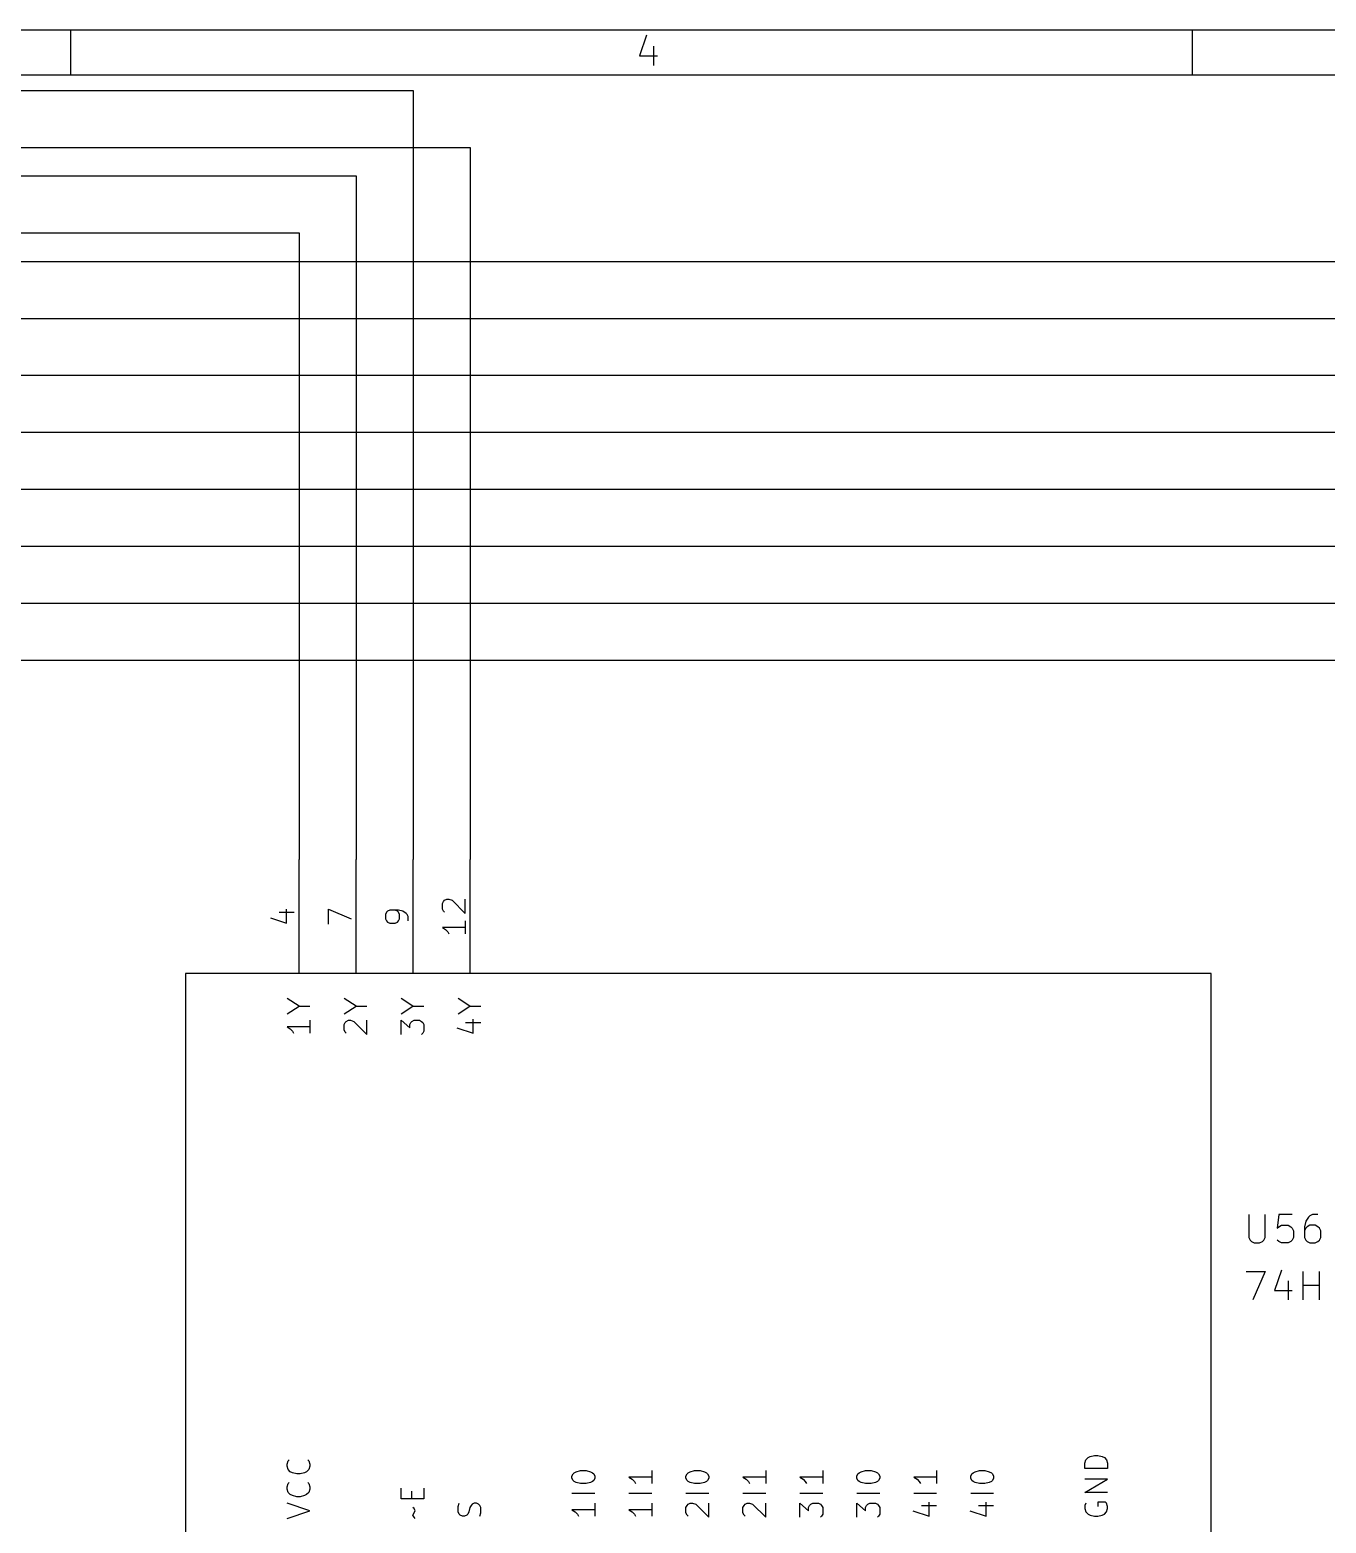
# Model space of a CAD drawing. Extents: x 0.4 to 16.1, y -11.3 to -0.4.
# Drawn here: x 6.227 to 8.502, y -3.014 to -0.394 of the extents above; entities that cross this region are included whole.
import ezdxf

# ---------------------------------------------------------------- set-up
doc = ezdxf.new("R2010")
doc.units = 0
doc.header["$MEASUREMENT"] = 0
for name, color, linetype in [('CYAN2', 4, 'CONTINUOUS'), ('GREEN3', 91, 'CONTINUOUS'), ('LYELLOW', 51, 'CONTINUOUS'), ('RED2', 1, 'CONTINUOUS'), ('RED3', 11, 'CONTINUOUS')]:
    doc.layers.add(name, color=color, linetype=linetype)

msp = doc.modelspace()

# ---------------------------------------------------------------- linework, layer by layer
at = {"layer": 'CYAN2', "linetype": 'CONTINUOUS'}
for p, q in [((6.6995, -2.1071), (6.6785, -2.0938)), ((6.6995, -2.1071), (6.6785, -2.0938)), ((6.7995, -2.1071), (6.7785, -2.0938)), ((6.7995, -2.1071), (6.7785, -2.0938)), ((6.8995, -2.1071), (6.8785, -2.0938)), ((6.8995, -2.1071), (6.8785, -2.0938)), ((6.9995, -2.1071), (6.9785, -2.0938)), ((6.9995, -2.1071), (6.9785, -2.0938)), ((6.6785, -2.1205), (6.6995, -2.1071)), ((6.6785, -2.1205), (6.6995, -2.1071)), ((6.6995, -2.1071), (6.7185, -2.1071)), ((6.6995, -2.1071), (6.7185, -2.1071)), ((6.7785, -2.1205), (6.7995, -2.1071)), ((6.7785, -2.1205), (6.7995, -2.1071)), ((6.7995, -2.1071), (6.8185, -2.1071)), ((6.7995, -2.1071), (6.8185, -2.1071)), ((6.8785, -2.1205), (6.8995, -2.1071)), ((6.8785, -2.1205), (6.8995, -2.1071)), ((6.8995, -2.1071), (6.9185, -2.1071)), ((6.8995, -2.1071), (6.9185, -2.1071)), ((6.9785, -2.1205), (6.9995, -2.1071)), ((6.9785, -2.1205), (6.9995, -2.1071)), ((6.9995, -2.1071), (7.0185, -2.1071)), ((6.9995, -2.1071), (7.0185, -2.1071)), ((6.7185, -2.1433), (6.6785, -2.1433)), ((6.6785, -2.1433), (6.6842, -2.1471)), ((6.7185, -2.1433), (6.6785, -2.1433)), ((6.6785, -2.1433), (6.6842, -2.1471)), ((6.6842, -2.1471), (6.688, -2.151)), ((6.6842, -2.1471), (6.688, -2.151)), ((6.7185, -2.1319), (6.7185, -2.1548)), ((6.7185, -2.1319), (6.7185, -2.1548)), ((6.7785, -2.1395), (6.7804, -2.1357)), ((6.7785, -2.1395), (6.7804, -2.1357)), ((6.7785, -2.149), (6.7785, -2.1395)), ((6.7785, -2.149), (6.7785, -2.1395)), ((6.7804, -2.1529), (6.7785, -2.149)), ((6.7804, -2.1529), (6.7785, -2.149)), ((6.7804, -2.1357), (6.7823, -2.1338)), ((6.7804, -2.1357), (6.7823, -2.1338)), ((6.7823, -2.1338), (6.7861, -2.1319)), ((6.7823, -2.1338), (6.7861, -2.1319)), ((6.7861, -2.1319), (6.7899, -2.1319)), ((6.7861, -2.1319), (6.7899, -2.1319)), ((6.7899, -2.1319), (6.7956, -2.1338)), ((6.7899, -2.1319), (6.7956, -2.1338)), ((6.7956, -2.1338), (6.8185, -2.1567)), ((6.7956, -2.1338), (6.8185, -2.1567)), ((6.8185, -2.1567), (6.8185, -2.1319)), ((6.8185, -2.1567), (6.8185, -2.1319)), ((6.8785, -2.1567), (6.8785, -2.1319)), ((6.8785, -2.1319), (6.8937, -2.1452)), ((6.8785, -2.1567), (6.8785, -2.1319)), ((6.8785, -2.1319), (6.8937, -2.1452)), ((6.8937, -2.1395), (6.8956, -2.1357)), ((6.8937, -2.1395), (6.8956, -2.1357)), ((6.8937, -2.1452), (6.8937, -2.1395)), ((6.8937, -2.1452), (6.8937, -2.1395)), ((6.8956, -2.1357), (6.8976, -2.1338)), ((6.8956, -2.1357), (6.8976, -2.1338)), ((6.8976, -2.1338), (6.9014, -2.1319)), ((6.8976, -2.1338), (6.9014, -2.1319)), ((6.9014, -2.1319), (6.9109, -2.1319)), ((6.9014, -2.1319), (6.9109, -2.1319)), ((6.9109, -2.1319), (6.9147, -2.1338)), ((6.9109, -2.1319), (6.9147, -2.1338)), ((6.9147, -2.1338), (6.9166, -2.1357)), ((6.9147, -2.1338), (6.9166, -2.1357)), ((6.9166, -2.1357), (6.9185, -2.1395)), ((6.9166, -2.1357), (6.9185, -2.1395)), ((6.9185, -2.1395), (6.9185, -2.151)), ((6.9185, -2.1395), (6.9185, -2.151)), ((6.9766, -2.1452), (7.0052, -2.1548)), ((6.9766, -2.1452), (7.0052, -2.1548)), ((6.9918, -2.1357), (7.0185, -2.1357)), ((6.9918, -2.1357), (7.0185, -2.1357)), ((7.0052, -2.1548), (7.0052, -2.13)), ((7.0052, -2.1548), (7.0052, -2.13)), ((6.688, -2.151), (6.6899, -2.1548)), ((6.688, -2.151), (6.6899, -2.1548)), ((6.7823, -2.1548), (6.7804, -2.1529)), ((6.7823, -2.1548), (6.7804, -2.1529)), ((6.9166, -2.1548), (6.9147, -2.1567)), ((6.9166, -2.1548), (6.9147, -2.1567)), ((6.9185, -2.151), (6.9166, -2.1548)), ((6.9185, -2.151), (6.9166, -2.1548)), ((8.3663, -2.4728), (8.3663, -2.5133)), ((8.3663, -2.4728), (8.3663, -2.5133)), ((8.3949, -2.5133), (8.3949, -2.4728)), ((8.3949, -2.5133), (8.3949, -2.4728)), ((8.4187, -2.4728), (8.4163, -2.4966)), ((8.4187, -2.4728), (8.4163, -2.4966)), ((8.4425, -2.4728), (8.4187, -2.4728)), ((8.4425, -2.4728), (8.4187, -2.4728)), ((8.4663, -2.4847), (8.4639, -2.4942)), ((8.4663, -2.4847), (8.4639, -2.4942)), ((8.471, -2.4776), (8.4663, -2.4847)), ((8.471, -2.4776), (8.4663, -2.4847)), ((8.4734, -2.4752), (8.471, -2.4776)), ((8.4734, -2.4752), (8.471, -2.4776)), ((8.4782, -2.4728), (8.4734, -2.4752)), ((8.4782, -2.4728), (8.4734, -2.4752)), ((8.4877, -2.4728), (8.4782, -2.4728)), ((8.4877, -2.4728), (8.4782, -2.4728)), ((8.3663, -2.5133), (8.3687, -2.518)), ((8.3663, -2.5133), (8.3687, -2.518)), ((8.3925, -2.518), (8.3949, -2.5133)), ((8.3925, -2.518), (8.3949, -2.5133)), ((8.4163, -2.4966), (8.4187, -2.4942)), ((8.4163, -2.4966), (8.4187, -2.4942)), ((8.4187, -2.4942), (8.4234, -2.4918)), ((8.4187, -2.4942), (8.4234, -2.4918)), ((8.4234, -2.4918), (8.4353, -2.4918)), ((8.4234, -2.4918), (8.4353, -2.4918)), ((8.4353, -2.4918), (8.4401, -2.4942)), ((8.4353, -2.4918), (8.4401, -2.4942)), ((8.4401, -2.4942), (8.4425, -2.4966)), ((8.4401, -2.4942), (8.4425, -2.4966)), ((8.4425, -2.4966), (8.4449, -2.5014)), ((8.4425, -2.4966), (8.4449, -2.5014)), ((8.4449, -2.5133), (8.4425, -2.518)), ((8.4449, -2.5133), (8.4425, -2.518)), ((8.4449, -2.5014), (8.4449, -2.5133)), ((8.4449, -2.5014), (8.4449, -2.5133)), ((8.4639, -2.4942), (8.4639, -2.5133)), ((8.4639, -2.4942), (8.4639, -2.5133)), ((8.4663, -2.4966), (8.4639, -2.5014)), ((8.4663, -2.4966), (8.4639, -2.5014)), ((8.4639, -2.5133), (8.4663, -2.518)), ((8.4639, -2.5133), (8.4663, -2.518)), ((8.4687, -2.4942), (8.4663, -2.4966)), ((8.4687, -2.4942), (8.4663, -2.4966)), ((8.4734, -2.4918), (8.4687, -2.4942)), ((8.4734, -2.4918), (8.4687, -2.4942)), ((8.4829, -2.4918), (8.4734, -2.4918)), ((8.4829, -2.4918), (8.4734, -2.4918)), ((8.4877, -2.4942), (8.4829, -2.4918)), ((8.4877, -2.4942), (8.4829, -2.4918)), ((8.4901, -2.4966), (8.4877, -2.4942)), ((8.4901, -2.4966), (8.4877, -2.4942)), ((8.4925, -2.5014), (8.4901, -2.4966)), ((8.4925, -2.5014), (8.4901, -2.4966)), ((8.4901, -2.518), (8.4925, -2.5133)), ((8.4901, -2.518), (8.4925, -2.5133)), ((8.4925, -2.5133), (8.4925, -2.5014)), ((8.4925, -2.5133), (8.4925, -2.5014)), ((8.3687, -2.518), (8.371, -2.5204)), ((8.3687, -2.518), (8.371, -2.5204)), ((8.371, -2.5204), (8.3758, -2.5228)), ((8.371, -2.5204), (8.3758, -2.5228)), ((8.3758, -2.5228), (8.3853, -2.5228)), ((8.3758, -2.5228), (8.3853, -2.5228)), ((8.3853, -2.5228), (8.3901, -2.5204)), ((8.3853, -2.5228), (8.3901, -2.5204)), ((8.3901, -2.5204), (8.3925, -2.518)), ((8.3901, -2.5204), (8.3925, -2.518)), ((8.4187, -2.5204), (8.4163, -2.518)), ((8.4187, -2.5204), (8.4163, -2.518)), ((8.4234, -2.5228), (8.4187, -2.5204)), ((8.4234, -2.5228), (8.4187, -2.5204)), ((8.4353, -2.5228), (8.4234, -2.5228)), ((8.4353, -2.5228), (8.4234, -2.5228)), ((8.4401, -2.5204), (8.4353, -2.5228)), ((8.4401, -2.5204), (8.4353, -2.5228)), ((8.4425, -2.518), (8.4401, -2.5204)), ((8.4425, -2.518), (8.4401, -2.5204)), ((8.4663, -2.518), (8.4687, -2.5204)), ((8.4663, -2.518), (8.4687, -2.5204)), ((8.4687, -2.5204), (8.4734, -2.5228)), ((8.4687, -2.5204), (8.4734, -2.5228)), ((8.4734, -2.5228), (8.4829, -2.5228)), ((8.4734, -2.5228), (8.4829, -2.5228)), ((8.4829, -2.5228), (8.4877, -2.5204)), ((8.4829, -2.5228), (8.4877, -2.5204)), ((8.4877, -2.5204), (8.4901, -2.518)), ((8.4877, -2.5204), (8.4901, -2.518)), ((8.3615, -2.5728), (8.3949, -2.5728)), ((8.3615, -2.5728), (8.3949, -2.5728)), ((8.3949, -2.5728), (8.3734, -2.6228)), ((8.3949, -2.5728), (8.3734, -2.6228)), ((8.4234, -2.5704), (8.4115, -2.6061)), ((8.4234, -2.5704), (8.4115, -2.6061)), ((8.4353, -2.5895), (8.4353, -2.6228)), ((8.4353, -2.5895), (8.4353, -2.6228)), ((8.4615, -2.6228), (8.4615, -2.5728)), ((8.4615, -2.6228), (8.4615, -2.5728)), ((8.4901, -2.6228), (8.4901, -2.5728)), ((8.4901, -2.6228), (8.4901, -2.5728)), ((8.4115, -2.6061), (8.4425, -2.6061)), ((8.4115, -2.6061), (8.4425, -2.6061)), ((8.4615, -2.5966), (8.4901, -2.5966)), ((8.4615, -2.5966), (8.4901, -2.5966)), ((6.6785, -2.9109), (6.6804, -2.9052)), ((6.6785, -2.9109), (6.6804, -2.9052)), ((6.6804, -2.9052), (6.6823, -2.9033)), ((6.6804, -2.9052), (6.6823, -2.9033)), ((6.7147, -2.9033), (6.7166, -2.9052)), ((6.7147, -2.9033), (6.7166, -2.9052)), ((6.7166, -2.9052), (6.7185, -2.9109)), ((6.7166, -2.9052), (6.7185, -2.9109)), ((8.0785, -2.909), (8.0804, -2.9033)), ((8.0785, -2.909), (8.0804, -2.9033)), ((8.0785, -2.9186), (8.0785, -2.909)), ((8.0785, -2.9186), (8.0785, -2.909)), ((8.0804, -2.9033), (8.0842, -2.8995)), ((8.0804, -2.9033), (8.0842, -2.8995)), ((8.0842, -2.8995), (8.088, -2.8976)), ((8.0842, -2.8995), (8.088, -2.8976)), ((8.088, -2.8976), (8.0956, -2.8957)), ((8.088, -2.8976), (8.0956, -2.8957)), ((8.0956, -2.8957), (8.1014, -2.8957)), ((8.0956, -2.8957), (8.1014, -2.8957)), ((8.1014, -2.8957), (8.109, -2.8976)), ((8.1014, -2.8957), (8.109, -2.8976)), ((8.109, -2.8976), (8.1128, -2.8995)), ((8.109, -2.8976), (8.1128, -2.8995)), ((8.1128, -2.8995), (8.1166, -2.9033)), ((8.1128, -2.8995), (8.1166, -2.9033)), ((8.1166, -2.9033), (8.1185, -2.909)), ((8.1166, -2.9033), (8.1185, -2.909)), ((8.1185, -2.909), (8.1185, -2.9186)), ((8.1185, -2.909), (8.1185, -2.9186)), ((6.6785, -2.9148), (6.6785, -2.9109)), ((6.6785, -2.9148), (6.6785, -2.9109)), ((6.6804, -2.9205), (6.6785, -2.9148)), ((6.6804, -2.9205), (6.6785, -2.9148)), ((6.6842, -2.9243), (6.6804, -2.9205)), ((6.6842, -2.9243), (6.6804, -2.9205)), ((6.688, -2.9262), (6.6842, -2.9243)), ((6.688, -2.9262), (6.6842, -2.9243)), ((6.6956, -2.9281), (6.688, -2.9262)), ((6.6956, -2.9281), (6.688, -2.9262)), ((6.7014, -2.9281), (6.6956, -2.9281)), ((6.7014, -2.9281), (6.6956, -2.9281)), ((6.709, -2.9262), (6.7014, -2.9281)), ((6.709, -2.9262), (6.7014, -2.9281)), ((6.7128, -2.9243), (6.709, -2.9262)), ((6.7128, -2.9243), (6.709, -2.9262)), ((6.7166, -2.9205), (6.7128, -2.9243)), ((6.7166, -2.9205), (6.7128, -2.9243)), ((6.7185, -2.9148), (6.7166, -2.9205)), ((6.7185, -2.9148), (6.7166, -2.9205)), ((6.7185, -2.9109), (6.7185, -2.9148)), ((6.7185, -2.9109), (6.7185, -2.9148)), ((7.1785, -2.9319), (7.1804, -2.9281)), ((7.1785, -2.9319), (7.1804, -2.9281)), ((7.1785, -2.9357), (7.1785, -2.9319)), ((7.1785, -2.9357), (7.1785, -2.9319)), ((7.1804, -2.9281), (7.1823, -2.9262)), ((7.1804, -2.9281), (7.1823, -2.9262)), ((7.1823, -2.9262), (7.1861, -2.9243)), ((7.1823, -2.9262), (7.1861, -2.9243)), ((7.1861, -2.9243), (7.1937, -2.9224)), ((7.1861, -2.9243), (7.1937, -2.9224)), ((7.1937, -2.9224), (7.2033, -2.9224)), ((7.1937, -2.9224), (7.2033, -2.9224)), ((7.2033, -2.9224), (7.2109, -2.9243)), ((7.2033, -2.9224), (7.2109, -2.9243)), ((7.2109, -2.9243), (7.2147, -2.9262)), ((7.2109, -2.9243), (7.2147, -2.9262)), ((7.2147, -2.9262), (7.2166, -2.9281)), ((7.2147, -2.9262), (7.2166, -2.9281)), ((7.2166, -2.9281), (7.2185, -2.9319)), ((7.2166, -2.9281), (7.2185, -2.9319)), ((7.2185, -2.9319), (7.2185, -2.9357)), ((7.2185, -2.9319), (7.2185, -2.9357)), ((7.3185, -2.9338), (7.2785, -2.9338)), ((7.2785, -2.9338), (7.2842, -2.9376)), ((7.3185, -2.9338), (7.2785, -2.9338)), ((7.2785, -2.9338), (7.2842, -2.9376)), ((7.3185, -2.9224), (7.3185, -2.9452)), ((7.3185, -2.9224), (7.3185, -2.9452)), ((7.3785, -2.9319), (7.3804, -2.9281)), ((7.3785, -2.9319), (7.3804, -2.9281)), ((7.3785, -2.9357), (7.3785, -2.9319)), ((7.3785, -2.9357), (7.3785, -2.9319)), ((7.3804, -2.9281), (7.3823, -2.9262)), ((7.3804, -2.9281), (7.3823, -2.9262)), ((7.3823, -2.9262), (7.3861, -2.9243)), ((7.3823, -2.9262), (7.3861, -2.9243)), ((7.3861, -2.9243), (7.3937, -2.9224)), ((7.3861, -2.9243), (7.3937, -2.9224)), ((7.3937, -2.9224), (7.4033, -2.9224)), ((7.3937, -2.9224), (7.4033, -2.9224)), ((7.4033, -2.9224), (7.4109, -2.9243)), ((7.4033, -2.9224), (7.4109, -2.9243)), ((7.4109, -2.9243), (7.4147, -2.9262)), ((7.4109, -2.9243), (7.4147, -2.9262)), ((7.4147, -2.9262), (7.4166, -2.9281)), ((7.4147, -2.9262), (7.4166, -2.9281)), ((7.4166, -2.9281), (7.4185, -2.9319)), ((7.4166, -2.9281), (7.4185, -2.9319)), ((7.4185, -2.9319), (7.4185, -2.9357)), ((7.4185, -2.9319), (7.4185, -2.9357)), ((7.5185, -2.9338), (7.4785, -2.9338)), ((7.4785, -2.9338), (7.4842, -2.9376)), ((7.5185, -2.9338), (7.4785, -2.9338)), ((7.4785, -2.9338), (7.4842, -2.9376)), ((7.5185, -2.9224), (7.5185, -2.9452)), ((7.5185, -2.9224), (7.5185, -2.9452)), ((7.6185, -2.9338), (7.5785, -2.9338)), ((7.5785, -2.9338), (7.5842, -2.9376)), ((7.6185, -2.9338), (7.5785, -2.9338)), ((7.5785, -2.9338), (7.5842, -2.9376)), ((7.6185, -2.9224), (7.6185, -2.9452)), ((7.6185, -2.9224), (7.6185, -2.9452)), ((7.6785, -2.9319), (7.6804, -2.9281)), ((7.6785, -2.9319), (7.6804, -2.9281)), ((7.6785, -2.9357), (7.6785, -2.9319)), ((7.6785, -2.9357), (7.6785, -2.9319)), ((7.6804, -2.9281), (7.6823, -2.9262)), ((7.6804, -2.9281), (7.6823, -2.9262)), ((7.6823, -2.9262), (7.6861, -2.9243)), ((7.6823, -2.9262), (7.6861, -2.9243)), ((7.6861, -2.9243), (7.6937, -2.9224)), ((7.6861, -2.9243), (7.6937, -2.9224)), ((7.6937, -2.9224), (7.7033, -2.9224)), ((7.6937, -2.9224), (7.7033, -2.9224)), ((7.7033, -2.9224), (7.7109, -2.9243)), ((7.7033, -2.9224), (7.7109, -2.9243)), ((7.7109, -2.9243), (7.7147, -2.9262)), ((7.7109, -2.9243), (7.7147, -2.9262)), ((7.7147, -2.9262), (7.7166, -2.9281)), ((7.7147, -2.9262), (7.7166, -2.9281)), ((7.7166, -2.9281), (7.7185, -2.9319)), ((7.7166, -2.9281), (7.7185, -2.9319)), ((7.7185, -2.9319), (7.7185, -2.9357)), ((7.7185, -2.9319), (7.7185, -2.9357)), ((7.8185, -2.9338), (7.7785, -2.9338)), ((7.7785, -2.9338), (7.7842, -2.9376)), ((7.8185, -2.9338), (7.7785, -2.9338)), ((7.7785, -2.9338), (7.7842, -2.9376)), ((7.8185, -2.9224), (7.8185, -2.9452)), ((7.8185, -2.9224), (7.8185, -2.9452)), ((7.8785, -2.9319), (7.8804, -2.9281)), ((7.8785, -2.9319), (7.8804, -2.9281)), ((7.8785, -2.9357), (7.8785, -2.9319)), ((7.8785, -2.9357), (7.8785, -2.9319)), ((7.8804, -2.9281), (7.8823, -2.9262)), ((7.8804, -2.9281), (7.8823, -2.9262)), ((7.8823, -2.9262), (7.8861, -2.9243)), ((7.8823, -2.9262), (7.8861, -2.9243)), ((7.8861, -2.9243), (7.8937, -2.9224)), ((7.8861, -2.9243), (7.8937, -2.9224)), ((7.8937, -2.9224), (7.9033, -2.9224)), ((7.8937, -2.9224), (7.9033, -2.9224)), ((7.9033, -2.9224), (7.9109, -2.9243)), ((7.9033, -2.9224), (7.9109, -2.9243)), ((7.9109, -2.9243), (7.9147, -2.9262)), ((7.9109, -2.9243), (7.9147, -2.9262)), ((7.9147, -2.9262), (7.9166, -2.9281)), ((7.9147, -2.9262), (7.9166, -2.9281)), ((7.9166, -2.9281), (7.9185, -2.9319)), ((7.9166, -2.9281), (7.9185, -2.9319)), ((7.9185, -2.9319), (7.9185, -2.9357)), ((7.9185, -2.9319), (7.9185, -2.9357)), ((8.1185, -2.9186), (8.0785, -2.9186)), ((8.1185, -2.9186), (8.0785, -2.9186)), ((6.6785, -2.9509), (6.6804, -2.9452)), ((6.6785, -2.9509), (6.6804, -2.9452)), ((6.6785, -2.9548), (6.6785, -2.9509)), ((6.6785, -2.9548), (6.6785, -2.9509)), ((6.6804, -2.9605), (6.6785, -2.9548)), ((6.6804, -2.9605), (6.6785, -2.9548)), ((6.6804, -2.9452), (6.6823, -2.9433)), ((6.6804, -2.9452), (6.6823, -2.9433)), ((6.6842, -2.9643), (6.6804, -2.9605)), ((6.6842, -2.9643), (6.6804, -2.9605)), ((6.7166, -2.9605), (6.7128, -2.9643)), ((6.7166, -2.9605), (6.7128, -2.9643)), ((6.7147, -2.9433), (6.7166, -2.9452)), ((6.7147, -2.9433), (6.7166, -2.9452)), ((6.7166, -2.9452), (6.7185, -2.9509)), ((6.7166, -2.9452), (6.7185, -2.9509)), ((6.7185, -2.9548), (6.7166, -2.9605)), ((6.7185, -2.9548), (6.7166, -2.9605)), ((6.7185, -2.9509), (6.7185, -2.9548)), ((6.7185, -2.9509), (6.7185, -2.9548)), ((6.8785, -2.9719), (6.8785, -2.9529)), ((6.8785, -2.9719), (6.8785, -2.9529)), ((6.8976, -2.9719), (6.8976, -2.9586)), ((6.8976, -2.9719), (6.8976, -2.9586)), ((6.9185, -2.9529), (6.9185, -2.9719)), ((6.9185, -2.9529), (6.9185, -2.9719)), ((7.1804, -2.9395), (7.1785, -2.9357)), ((7.1804, -2.9395), (7.1785, -2.9357)), ((7.1823, -2.9414), (7.1804, -2.9395)), ((7.1823, -2.9414), (7.1804, -2.9395)), ((7.1861, -2.9433), (7.1823, -2.9414)), ((7.1861, -2.9433), (7.1823, -2.9414)), ((7.1937, -2.9452), (7.1861, -2.9433)), ((7.1937, -2.9452), (7.1861, -2.9433)), ((7.2033, -2.9452), (7.1937, -2.9452)), ((7.2033, -2.9452), (7.1937, -2.9452)), ((7.2109, -2.9433), (7.2033, -2.9452)), ((7.2109, -2.9433), (7.2033, -2.9452)), ((7.2147, -2.9414), (7.2109, -2.9433)), ((7.2147, -2.9414), (7.2109, -2.9433)), ((7.2166, -2.9395), (7.2147, -2.9414)), ((7.2166, -2.9395), (7.2147, -2.9414)), ((7.2185, -2.9357), (7.2166, -2.9395)), ((7.2185, -2.9357), (7.2166, -2.9395)), ((7.2842, -2.9376), (7.288, -2.9414)), ((7.2842, -2.9376), (7.288, -2.9414)), ((7.288, -2.9414), (7.2899, -2.9452)), ((7.288, -2.9414), (7.2899, -2.9452)), ((7.3804, -2.9395), (7.3785, -2.9357)), ((7.3804, -2.9395), (7.3785, -2.9357)), ((7.3823, -2.9414), (7.3804, -2.9395)), ((7.3823, -2.9414), (7.3804, -2.9395)), ((7.3861, -2.9433), (7.3823, -2.9414)), ((7.3861, -2.9433), (7.3823, -2.9414)), ((7.3937, -2.9452), (7.3861, -2.9433)), ((7.3937, -2.9452), (7.3861, -2.9433)), ((7.4033, -2.9452), (7.3937, -2.9452)), ((7.4033, -2.9452), (7.3937, -2.9452)), ((7.4109, -2.9433), (7.4033, -2.9452)), ((7.4109, -2.9433), (7.4033, -2.9452)), ((7.4147, -2.9414), (7.4109, -2.9433)), ((7.4147, -2.9414), (7.4109, -2.9433)), ((7.4166, -2.9395), (7.4147, -2.9414)), ((7.4166, -2.9395), (7.4147, -2.9414)), ((7.4185, -2.9357), (7.4166, -2.9395)), ((7.4185, -2.9357), (7.4166, -2.9395)), ((7.4842, -2.9376), (7.488, -2.9414)), ((7.4842, -2.9376), (7.488, -2.9414)), ((7.488, -2.9414), (7.4899, -2.9452)), ((7.488, -2.9414), (7.4899, -2.9452)), ((7.5842, -2.9376), (7.588, -2.9414)), ((7.5842, -2.9376), (7.588, -2.9414)), ((7.588, -2.9414), (7.5899, -2.9452)), ((7.588, -2.9414), (7.5899, -2.9452)), ((7.6804, -2.9395), (7.6785, -2.9357)), ((7.6804, -2.9395), (7.6785, -2.9357)), ((7.6823, -2.9414), (7.6804, -2.9395)), ((7.6823, -2.9414), (7.6804, -2.9395)), ((7.6861, -2.9433), (7.6823, -2.9414)), ((7.6861, -2.9433), (7.6823, -2.9414)), ((7.6937, -2.9452), (7.6861, -2.9433)), ((7.6937, -2.9452), (7.6861, -2.9433)), ((7.7033, -2.9452), (7.6937, -2.9452)), ((7.7033, -2.9452), (7.6937, -2.9452)), ((7.7109, -2.9433), (7.7033, -2.9452)), ((7.7109, -2.9433), (7.7033, -2.9452)), ((7.7147, -2.9414), (7.7109, -2.9433)), ((7.7147, -2.9414), (7.7109, -2.9433)), ((7.7166, -2.9395), (7.7147, -2.9414)), ((7.7166, -2.9395), (7.7147, -2.9414)), ((7.7185, -2.9357), (7.7166, -2.9395)), ((7.7185, -2.9357), (7.7166, -2.9395)), ((7.7842, -2.9376), (7.788, -2.9414)), ((7.7842, -2.9376), (7.788, -2.9414)), ((7.788, -2.9414), (7.7899, -2.9452)), ((7.788, -2.9414), (7.7899, -2.9452)), ((7.8804, -2.9395), (7.8785, -2.9357)), ((7.8804, -2.9395), (7.8785, -2.9357)), ((7.8823, -2.9414), (7.8804, -2.9395)), ((7.8823, -2.9414), (7.8804, -2.9395)), ((7.8861, -2.9433), (7.8823, -2.9414)), ((7.8861, -2.9433), (7.8823, -2.9414)), ((7.8937, -2.9452), (7.8861, -2.9433)), ((7.8937, -2.9452), (7.8861, -2.9433)), ((7.9033, -2.9452), (7.8937, -2.9452)), ((7.9033, -2.9452), (7.8937, -2.9452)), ((7.9109, -2.9433), (7.9033, -2.9452)), ((7.9109, -2.9433), (7.9033, -2.9452)), ((7.9147, -2.9414), (7.9109, -2.9433)), ((7.9147, -2.9414), (7.9109, -2.9433)), ((7.9166, -2.9395), (7.9147, -2.9414)), ((7.9166, -2.9395), (7.9147, -2.9414)), ((7.9185, -2.9357), (7.9166, -2.9395)), ((7.9185, -2.9357), (7.9166, -2.9395)), ((8.0785, -2.9605), (8.1185, -2.9376)), ((8.1185, -2.9376), (8.0785, -2.9376)), ((8.0785, -2.9605), (8.1185, -2.9376)), ((8.1185, -2.9376), (8.0785, -2.9376)), ((8.1185, -2.9605), (8.0785, -2.9605)), ((8.1185, -2.9605), (8.0785, -2.9605)), ((6.7185, -2.9929), (6.6785, -2.9795)), ((6.7185, -2.9929), (6.6785, -2.9795)), ((6.688, -2.9662), (6.6842, -2.9643)), ((6.688, -2.9662), (6.6842, -2.9643)), ((6.6956, -2.9681), (6.688, -2.9662)), ((6.6956, -2.9681), (6.688, -2.9662)), ((6.7014, -2.9681), (6.6956, -2.9681)), ((6.7014, -2.9681), (6.6956, -2.9681)), ((6.709, -2.9662), (6.7014, -2.9681)), ((6.709, -2.9662), (6.7014, -2.9681)), ((6.7128, -2.9643), (6.709, -2.9662)), ((6.7128, -2.9643), (6.709, -2.9662)), ((6.9185, -2.9719), (6.8785, -2.9719)), ((6.9185, -2.9719), (6.8785, -2.9719)), ((6.9014, -2.989), (6.8995, -2.9871)), ((6.9014, -2.989), (6.8995, -2.9871)), ((6.9785, -2.9852), (6.9804, -2.9795)), ((6.9785, -2.9852), (6.9804, -2.9795)), ((6.9785, -2.9948), (6.9785, -2.9852)), ((6.9785, -2.9948), (6.9785, -2.9852)), ((6.9995, -2.9871), (6.9976, -2.9948)), ((6.9995, -2.9871), (6.9976, -2.9948)), ((7.0014, -2.9833), (6.9995, -2.9871)), ((7.0014, -2.9833), (6.9995, -2.9871)), ((7.0033, -2.9814), (7.0014, -2.9833)), ((7.0033, -2.9814), (7.0014, -2.9833)), ((7.0071, -2.9795), (7.0033, -2.9814)), ((7.0071, -2.9795), (7.0033, -2.9814)), ((7.0109, -2.9795), (7.0071, -2.9795)), ((7.0109, -2.9795), (7.0071, -2.9795)), ((7.0147, -2.9814), (7.0109, -2.9795)), ((7.0147, -2.9814), (7.0109, -2.9795)), ((7.0166, -2.9833), (7.0147, -2.9814)), ((7.0166, -2.9833), (7.0147, -2.9814)), ((7.0185, -2.9871), (7.0166, -2.9833)), ((7.0185, -2.9871), (7.0166, -2.9833)), ((7.0185, -2.9967), (7.0185, -2.9871)), ((7.0185, -2.9967), (7.0185, -2.9871)), ((7.2185, -2.9624), (7.1785, -2.9624)), ((7.2185, -2.9624), (7.1785, -2.9624)), ((7.2185, -2.9795), (7.2185, -3.0024)), ((7.2185, -2.9795), (7.2185, -3.0024)), ((7.3185, -2.9624), (7.2785, -2.9624)), ((7.3185, -2.9624), (7.2785, -2.9624)), ((7.3185, -2.9795), (7.3185, -3.0024)), ((7.3185, -2.9795), (7.3185, -3.0024)), ((7.4185, -2.9624), (7.3785, -2.9624)), ((7.4185, -2.9624), (7.3785, -2.9624)), ((7.3785, -2.9871), (7.3804, -2.9833)), ((7.3785, -2.9871), (7.3804, -2.9833)), ((7.3785, -2.9967), (7.3785, -2.9871)), ((7.3785, -2.9967), (7.3785, -2.9871)), ((7.3804, -2.9833), (7.3823, -2.9814)), ((7.3804, -2.9833), (7.3823, -2.9814)), ((7.3823, -2.9814), (7.3861, -2.9795)), ((7.3823, -2.9814), (7.3861, -2.9795)), ((7.3861, -2.9795), (7.3899, -2.9795)), ((7.3861, -2.9795), (7.3899, -2.9795)), ((7.3899, -2.9795), (7.3956, -2.9814)), ((7.3899, -2.9795), (7.3956, -2.9814)), ((7.3956, -2.9814), (7.4185, -3.0043)), ((7.3956, -2.9814), (7.4185, -3.0043)), ((7.4185, -3.0043), (7.4185, -2.9795)), ((7.4185, -3.0043), (7.4185, -2.9795)), ((7.5185, -2.9624), (7.4785, -2.9624)), ((7.5185, -2.9624), (7.4785, -2.9624)), ((7.4785, -2.9871), (7.4804, -2.9833)), ((7.4785, -2.9871), (7.4804, -2.9833)), ((7.4785, -2.9967), (7.4785, -2.9871)), ((7.4785, -2.9967), (7.4785, -2.9871)), ((7.4804, -2.9833), (7.4823, -2.9814)), ((7.4804, -2.9833), (7.4823, -2.9814)), ((7.4823, -2.9814), (7.4861, -2.9795)), ((7.4823, -2.9814), (7.4861, -2.9795)), ((7.4861, -2.9795), (7.4899, -2.9795)), ((7.4861, -2.9795), (7.4899, -2.9795)), ((7.4899, -2.9795), (7.4956, -2.9814)), ((7.4899, -2.9795), (7.4956, -2.9814)), ((7.4956, -2.9814), (7.5185, -3.0043)), ((7.4956, -2.9814), (7.5185, -3.0043)), ((7.5185, -3.0043), (7.5185, -2.9795)), ((7.5185, -3.0043), (7.5185, -2.9795)), ((7.6185, -2.9624), (7.5785, -2.9624)), ((7.6185, -2.9624), (7.5785, -2.9624)), ((7.5785, -3.0043), (7.5785, -2.9795)), ((7.5785, -2.9795), (7.5937, -2.9929)), ((7.5785, -3.0043), (7.5785, -2.9795)), ((7.5785, -2.9795), (7.5937, -2.9929)), ((7.5937, -2.9871), (7.5956, -2.9833)), ((7.5937, -2.9871), (7.5956, -2.9833)), ((7.5937, -2.9929), (7.5937, -2.9871)), ((7.5937, -2.9929), (7.5937, -2.9871)), ((7.5956, -2.9833), (7.5976, -2.9814)), ((7.5956, -2.9833), (7.5976, -2.9814)), ((7.5976, -2.9814), (7.6014, -2.9795)), ((7.5976, -2.9814), (7.6014, -2.9795)), ((7.6014, -2.9795), (7.6109, -2.9795)), ((7.6014, -2.9795), (7.6109, -2.9795)), ((7.6109, -2.9795), (7.6147, -2.9814)), ((7.6109, -2.9795), (7.6147, -2.9814)), ((7.6147, -2.9814), (7.6166, -2.9833)), ((7.6147, -2.9814), (7.6166, -2.9833)), ((7.6166, -2.9833), (7.6185, -2.9871)), ((7.6166, -2.9833), (7.6185, -2.9871)), ((7.6185, -2.9871), (7.6185, -2.9986)), ((7.6185, -2.9871), (7.6185, -2.9986)), ((7.7185, -2.9624), (7.6785, -2.9624)), ((7.7185, -2.9624), (7.6785, -2.9624)), ((7.6785, -3.0043), (7.6785, -2.9795)), ((7.6785, -2.9795), (7.6937, -2.9929)), ((7.6785, -3.0043), (7.6785, -2.9795)), ((7.6785, -2.9795), (7.6937, -2.9929)), ((7.6937, -2.9871), (7.6956, -2.9833)), ((7.6937, -2.9871), (7.6956, -2.9833)), ((7.6937, -2.9929), (7.6937, -2.9871)), ((7.6937, -2.9929), (7.6937, -2.9871)), ((7.6956, -2.9833), (7.6976, -2.9814)), ((7.6956, -2.9833), (7.6976, -2.9814)), ((7.6976, -2.9814), (7.7014, -2.9795)), ((7.6976, -2.9814), (7.7014, -2.9795)), ((7.7014, -2.9795), (7.7109, -2.9795)), ((7.7014, -2.9795), (7.7109, -2.9795)), ((7.7109, -2.9795), (7.7147, -2.9814)), ((7.7109, -2.9795), (7.7147, -2.9814)), ((7.7147, -2.9814), (7.7166, -2.9833)), ((7.7147, -2.9814), (7.7166, -2.9833)), ((7.7166, -2.9833), (7.7185, -2.9871)), ((7.7166, -2.9833), (7.7185, -2.9871)), ((7.7185, -2.9871), (7.7185, -2.9986)), ((7.7185, -2.9871), (7.7185, -2.9986)), ((7.8185, -2.9624), (7.7785, -2.9624)), ((7.8185, -2.9624), (7.7785, -2.9624)), ((7.7918, -2.9833), (7.8185, -2.9833)), ((7.7918, -2.9833), (7.8185, -2.9833)), ((7.8052, -3.0024), (7.8052, -2.9776)), ((7.8052, -3.0024), (7.8052, -2.9776)), ((7.9185, -2.9624), (7.8785, -2.9624)), ((7.9185, -2.9624), (7.8785, -2.9624)), ((7.8918, -2.9833), (7.9185, -2.9833)), ((7.8918, -2.9833), (7.9185, -2.9833)), ((7.9052, -3.0024), (7.9052, -2.9776)), ((7.9052, -3.0024), (7.9052, -2.9776)), ((8.0804, -2.9795), (8.0785, -2.9833)), ((8.0804, -2.9795), (8.0785, -2.9833)), ((8.0785, -2.9833), (8.0785, -2.989)), ((8.0785, -2.9833), (8.0785, -2.989)), ((8.1147, -2.9776), (8.1014, -2.9776)), ((8.1014, -2.9776), (8.1014, -2.9852)), ((8.1147, -2.9776), (8.1014, -2.9776)), ((8.1014, -2.9776), (8.1014, -2.9852)), ((8.1166, -2.9795), (8.1147, -2.9776)), ((8.1166, -2.9795), (8.1147, -2.9776)), ((8.1185, -2.9852), (8.1166, -2.9795)), ((8.1185, -2.9852), (8.1166, -2.9795)), ((8.1185, -2.989), (8.1185, -2.9852)), ((8.1185, -2.989), (8.1185, -2.9852)), ((6.6785, -3.0062), (6.7185, -2.9929)), ((6.6785, -3.0062), (6.7185, -2.9929)), ((6.8995, -3.0005), (6.9033, -2.9929)), ((6.8995, -3.0005), (6.9033, -2.9929)), ((6.9014, -3.0043), (6.8995, -3.0005)), ((6.9014, -3.0043), (6.8995, -3.0005)), ((6.9033, -2.9929), (6.9014, -2.989)), ((6.9033, -2.9929), (6.9014, -2.989)), ((6.9033, -3.0062), (6.9014, -3.0043)), ((6.9033, -3.0062), (6.9014, -3.0043)), ((6.9804, -2.9986), (6.9785, -2.9948)), ((6.9804, -2.9986), (6.9785, -2.9948)), ((6.9823, -3.0005), (6.9804, -2.9986)), ((6.9823, -3.0005), (6.9804, -2.9986)), ((6.9861, -3.0024), (6.9823, -3.0005)), ((6.9861, -3.0024), (6.9823, -3.0005)), ((6.9899, -3.0024), (6.9861, -3.0024)), ((6.9899, -3.0024), (6.9861, -3.0024)), ((6.9937, -3.0005), (6.9899, -3.0024)), ((6.9937, -3.0005), (6.9899, -3.0024)), ((6.9956, -2.9986), (6.9937, -3.0005)), ((6.9956, -2.9986), (6.9937, -3.0005)), ((6.9976, -2.9948), (6.9956, -2.9986)), ((6.9976, -2.9948), (6.9956, -2.9986)), ((7.0166, -3.0024), (7.0185, -2.9967)), ((7.0166, -3.0024), (7.0185, -2.9967)), ((7.2185, -2.9909), (7.1785, -2.9909)), ((7.1785, -2.9909), (7.1842, -2.9948)), ((7.2185, -2.9909), (7.1785, -2.9909)), ((7.1785, -2.9909), (7.1842, -2.9948)), ((7.1842, -2.9948), (7.188, -2.9986)), ((7.1842, -2.9948), (7.188, -2.9986)), ((7.188, -2.9986), (7.1899, -3.0024)), ((7.188, -2.9986), (7.1899, -3.0024)), ((7.3185, -2.9909), (7.2785, -2.9909)), ((7.2785, -2.9909), (7.2842, -2.9948)), ((7.3185, -2.9909), (7.2785, -2.9909)), ((7.2785, -2.9909), (7.2842, -2.9948)), ((7.2842, -2.9948), (7.288, -2.9986)), ((7.2842, -2.9948), (7.288, -2.9986)), ((7.288, -2.9986), (7.2899, -3.0024)), ((7.288, -2.9986), (7.2899, -3.0024)), ((7.3804, -3.0005), (7.3785, -2.9967)), ((7.3804, -3.0005), (7.3785, -2.9967)), ((7.3823, -3.0024), (7.3804, -3.0005)), ((7.3823, -3.0024), (7.3804, -3.0005)), ((7.4804, -3.0005), (7.4785, -2.9967)), ((7.4804, -3.0005), (7.4785, -2.9967)), ((7.4823, -3.0024), (7.4804, -3.0005)), ((7.4823, -3.0024), (7.4804, -3.0005)), ((7.6166, -3.0024), (7.6147, -3.0043)), ((7.6166, -3.0024), (7.6147, -3.0043)), ((7.6185, -2.9986), (7.6166, -3.0024)), ((7.6185, -2.9986), (7.6166, -3.0024)), ((7.7166, -3.0024), (7.7147, -3.0043)), ((7.7166, -3.0024), (7.7147, -3.0043)), ((7.7185, -2.9986), (7.7166, -3.0024)), ((7.7185, -2.9986), (7.7166, -3.0024)), ((7.7766, -2.9929), (7.8052, -3.0024)), ((7.7766, -2.9929), (7.8052, -3.0024)), ((7.8766, -2.9929), (7.9052, -3.0024)), ((7.8766, -2.9929), (7.9052, -3.0024)), ((8.0785, -2.989), (8.0804, -2.9948)), ((8.0785, -2.989), (8.0804, -2.9948)), ((8.0804, -2.9948), (8.0842, -2.9986)), ((8.0804, -2.9948), (8.0842, -2.9986)), ((8.0842, -2.9986), (8.088, -3.0005)), ((8.0842, -2.9986), (8.088, -3.0005)), ((8.088, -3.0005), (8.0956, -3.0024)), ((8.088, -3.0005), (8.0956, -3.0024)), ((8.0956, -3.0024), (8.1014, -3.0024)), ((8.0956, -3.0024), (8.1014, -3.0024)), ((8.1014, -3.0024), (8.109, -3.0005)), ((8.1014, -3.0024), (8.109, -3.0005)), ((8.109, -3.0005), (8.1128, -2.9986)), ((8.109, -3.0005), (8.1128, -2.9986)), ((8.1128, -2.9986), (8.1166, -2.9948)), ((8.1128, -2.9986), (8.1166, -2.9948)), ((8.1166, -2.9948), (8.1185, -2.989)), ((8.1166, -2.9948), (8.1185, -2.989))]:
    msp.add_line(p, q, dxfattribs=at)
at = {"layer": 'GREEN3', "linetype": 'CONTINUOUS'}
for p, q in [((2.7, -0.5), (6.9, -0.5)), ((6.9, -0.5), (6.9, -1.85)), ((2.8, -0.6), (7, -0.6)), ((7, -0.6), (7, -1.85)), ((2.9, -0.65), (6.8, -0.65)), ((6.8, -0.65), (6.8, -1.85)), ((3, -0.75), (6.7, -0.75)), ((6.7, -0.75), (6.7, -1.85)), ((5.25, -0.8), (9.95, -0.8)), ((5.35, -0.9), (9.95, -0.9)), ((5.45, -1), (9.95, -1)), ((5.55, -1.1), (9.95, -1.1)), ((5.65, -1.2), (9.3, -1.2)), ((5.75, -1.3), (9.4, -1.3)), ((5.85, -1.4), (9.2, -1.4)), ((5.95, -1.5), (9.1, -1.5))]:
    msp.add_line(p, q, dxfattribs=at)
at = {"layer": 'LYELLOW', "linetype": 'CONTINUOUS'}
for p, q in [((8.3, -2.05), (6.5, -2.05)), ((6.5, -2.05), (6.5, -3.05)), ((8.3, -3.05), (8.3, -2.05))]:
    msp.add_line(p, q, dxfattribs=at)
at = {"layer": 'RED2', "linetype": 'CONTINUOUS'}
for p, q in [((0.3937, -0.3937), (16.1413, -0.3937)), ((6.2992, -0.4724), (6.2992, -0.3937)), ((7.3093, -0.4028), (7.2971, -0.4394)), ((8.2677, -0.4724), (8.2677, -0.3937)), ((7.2971, -0.4394), (7.3288, -0.4394)), ((7.3215, -0.4223), (7.3215, -0.4564)), ((0.4724, -0.4724), (16.0626, -0.4724)), ((6.7, -2.05), (6.7, -1.85)), ((6.7, -2.05), (6.7, -1.85)), ((6.8, -2.05), (6.8, -1.85)), ((6.8, -2.05), (6.8, -1.85)), ((6.9, -2.05), (6.9, -1.85)), ((6.9, -2.05), (6.9, -1.85)), ((7, -2.05), (7, -1.85)), ((7, -2.05), (7, -1.85)), ((8.3, -2.05), (6.5, -2.05)), ((6.5, -2.05), (6.5, -3.05)), ((8.3, -3.05), (8.3, -2.05))]:
    msp.add_line(p, q, dxfattribs=at)
at = {"layer": 'RED3', "linetype": 'CONTINUOUS'}
for p, q in [((6.6778, -1.9614), (6.6778, -1.9367)), ((6.6778, -1.9614), (6.6778, -1.9367)), ((6.7511, -1.9633), (6.7511, -1.9367)), ((6.7511, -1.9367), (6.7911, -1.9538)), ((6.7511, -1.9633), (6.7511, -1.9367)), ((6.7511, -1.9367), (6.7911, -1.9538)), ((6.8587, -1.9386), (6.8549, -1.9405)), ((6.8587, -1.9386), (6.8549, -1.9405)), ((6.874, -1.9386), (6.8587, -1.9386)), ((6.874, -1.9386), (6.8587, -1.9386)), ((6.8721, -1.9405), (6.8682, -1.9386)), ((6.8721, -1.9405), (6.8682, -1.9386)), ((6.8816, -1.9405), (6.874, -1.9386)), ((6.8816, -1.9405), (6.874, -1.9386)), ((6.9511, -1.9271), (6.953, -1.9233)), ((6.9511, -1.9271), (6.953, -1.9233)), ((6.9511, -1.9367), (6.9511, -1.9271)), ((6.9511, -1.9367), (6.9511, -1.9271)), ((6.953, -1.9405), (6.9511, -1.9367)), ((6.953, -1.9405), (6.9511, -1.9367)), ((6.953, -1.9233), (6.9549, -1.9214)), ((6.953, -1.9233), (6.9549, -1.9214)), ((6.9549, -1.9214), (6.9587, -1.9195)), ((6.9549, -1.9214), (6.9587, -1.9195)), ((6.9587, -1.9195), (6.9625, -1.9195)), ((6.9587, -1.9195), (6.9625, -1.9195)), ((6.9625, -1.9195), (6.9682, -1.9214)), ((6.9625, -1.9195), (6.9682, -1.9214)), ((6.9682, -1.9214), (6.9911, -1.9443)), ((6.9682, -1.9214), (6.9911, -1.9443)), ((6.9911, -1.9443), (6.9911, -1.9195)), ((6.9911, -1.9443), (6.9911, -1.9195)), ((6.6492, -1.9519), (6.6778, -1.9614)), ((6.6492, -1.9519), (6.6778, -1.9614)), ((6.6644, -1.9424), (6.6911, -1.9424)), ((6.6644, -1.9424), (6.6911, -1.9424)), ((6.853, -1.9424), (6.8511, -1.9462)), ((6.853, -1.9424), (6.8511, -1.9462)), ((6.8511, -1.9462), (6.8511, -1.9538)), ((6.8511, -1.9462), (6.8511, -1.9538)), ((6.8511, -1.9538), (6.853, -1.9576)), ((6.8511, -1.9538), (6.853, -1.9576)), ((6.8549, -1.9405), (6.853, -1.9424)), ((6.8549, -1.9405), (6.853, -1.9424)), ((6.853, -1.9576), (6.8549, -1.9595)), ((6.853, -1.9576), (6.8549, -1.9595)), ((6.8549, -1.9595), (6.8587, -1.9614)), ((6.8549, -1.9595), (6.8587, -1.9614)), ((6.8587, -1.9614), (6.8682, -1.9614)), ((6.8587, -1.9614), (6.8682, -1.9614)), ((6.8682, -1.9614), (6.8721, -1.9595)), ((6.8682, -1.9614), (6.8721, -1.9595)), ((6.874, -1.9424), (6.8721, -1.9405)), ((6.874, -1.9424), (6.8721, -1.9405)), ((6.8721, -1.9595), (6.874, -1.9576)), ((6.8721, -1.9595), (6.874, -1.9576)), ((6.8759, -1.9462), (6.874, -1.9424)), ((6.8759, -1.9462), (6.874, -1.9424)), ((6.874, -1.9576), (6.8759, -1.9538)), ((6.874, -1.9576), (6.8759, -1.9538)), ((6.8759, -1.9538), (6.8759, -1.9462)), ((6.8759, -1.9538), (6.8759, -1.9462)), ((6.8873, -1.9443), (6.8816, -1.9405)), ((6.8873, -1.9443), (6.8816, -1.9405)), ((6.8892, -1.9462), (6.8873, -1.9443)), ((6.8892, -1.9462), (6.8873, -1.9443)), ((6.8911, -1.95), (6.8892, -1.9462)), ((6.8911, -1.95), (6.8892, -1.9462)), ((6.8911, -1.9576), (6.8911, -1.95)), ((6.8911, -1.9576), (6.8911, -1.95)), ((6.9549, -1.9424), (6.953, -1.9405)), ((6.9549, -1.9424), (6.953, -1.9405)), ((6.9911, -1.9576), (6.9911, -1.9805)), ((6.9911, -1.9576), (6.9911, -1.9805)), ((6.9911, -1.969), (6.9511, -1.969)), ((6.9511, -1.969), (6.9568, -1.9729)), ((6.9911, -1.969), (6.9511, -1.969)), ((6.9511, -1.969), (6.9568, -1.9729)), ((6.9568, -1.9729), (6.9606, -1.9767)), ((6.9568, -1.9729), (6.9606, -1.9767)), ((6.9606, -1.9767), (6.9625, -1.9805)), ((6.9606, -1.9767), (6.9625, -1.9805))]:
    msp.add_line(p, q, dxfattribs=at)

doc.saveas('drawing.dxf')
